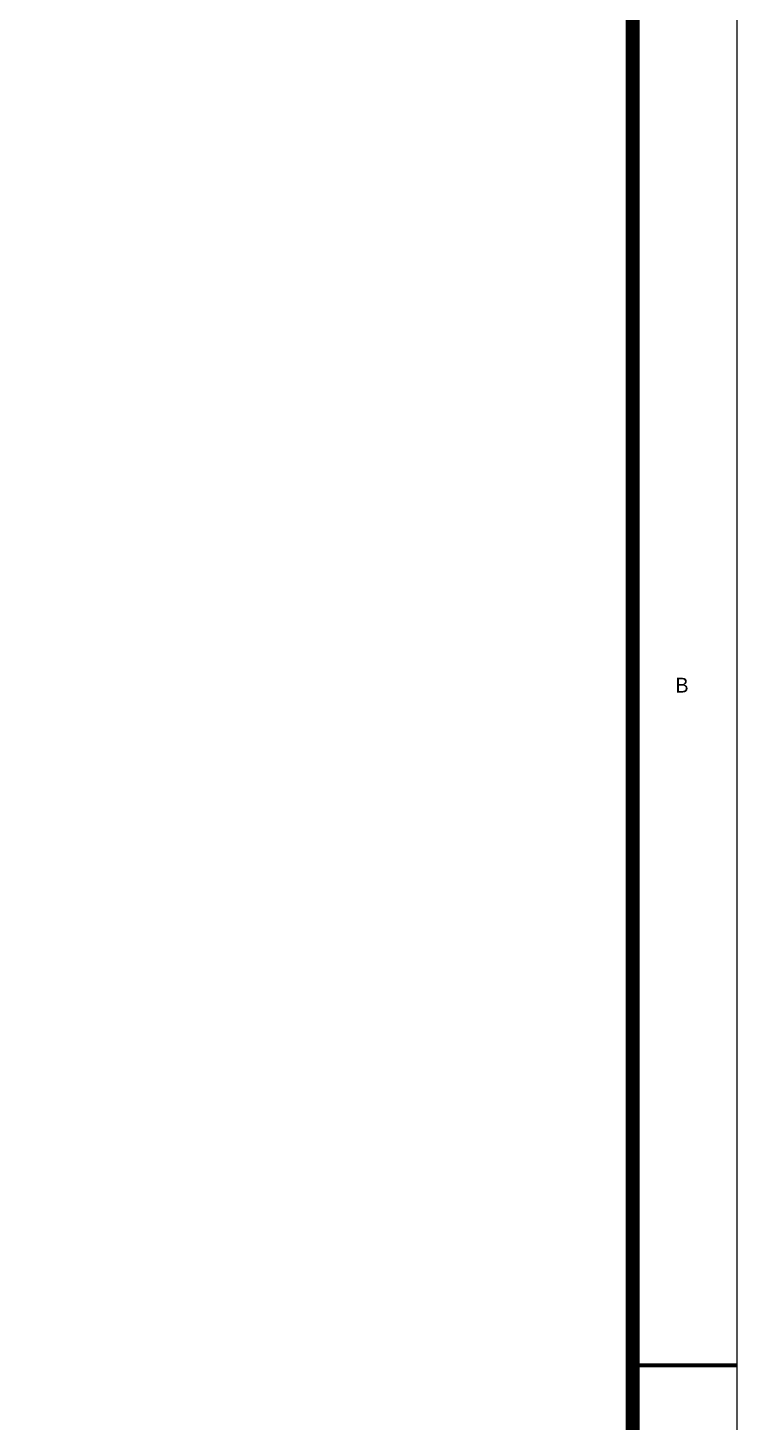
# Model space of a CAD drawing. Header units: inches. Extents: x 0 to 22.3, y 0 to 15.7.
# Drawn here: x 20.265 to 22.306, y 7.687 to 11.688 of the extents above; entities that cross this region are included whole.
import ezdxf

# ---------------------------------------------------------------- set-up
doc = ezdxf.new("R2010")
doc.units = ezdxf.units.IN
doc.header["$MEASUREMENT"] = 0
doc.layers.add('Sheet', color=255, linetype='Continuous')

msp = doc.modelspace()

# ---------------------------------------------------------------- linework, layer by layer
at = {"layer": 'Sheet'}
for points in [[(0, 15.6991, 0.0039, 0.0039, 0), (0, 0, 0.0039, 0.0039, 0), (22.3, 0, 0.0039, 0.0039, 0), (22.3, 15.6991, 0.0039, 0.0039, 0), (0, 15.6991, 0.0039, 0.0039, 0), (0, 15.6991, 0.0039, 0.0039, 0)], [(0.3006, 15.3986, 0.0039, 0.0039, 0), (0.3006, 0.3006, 0.0039, 0.0039, 0), (22.0003, 0.3006, 0.0039, 0.0039, 0), (22.0003, 15.3986, 0.0039, 0.0039, 0), (0.3006, 15.3986, 0.0039, 0.0039, 0), (0.3006, 15.3986, 0.0039, 0.0039, 0)]]:
    msp.add_lwpolyline(points, format="xyseb", close=True, dxfattribs=at)
for points in [[(22.0003, 5.9998, 0.04, 0.04, 0), (22.0003, 11.9995, 0.04, 0.04, 0)], [(22.3, 7.85, 0.0118, 0.0118, 0), (22.0003, 7.85, 0.0118, 0.0118, 0)]]:
    msp.add_lwpolyline(points, format="xyseb", dxfattribs=at)

# ---------------------------------------------------------------- texts
msp.add_text('B', height=0.0424, dxfattribs=at).set_placement((22.1232, 9.7807))

doc.saveas('drawing.dxf')
